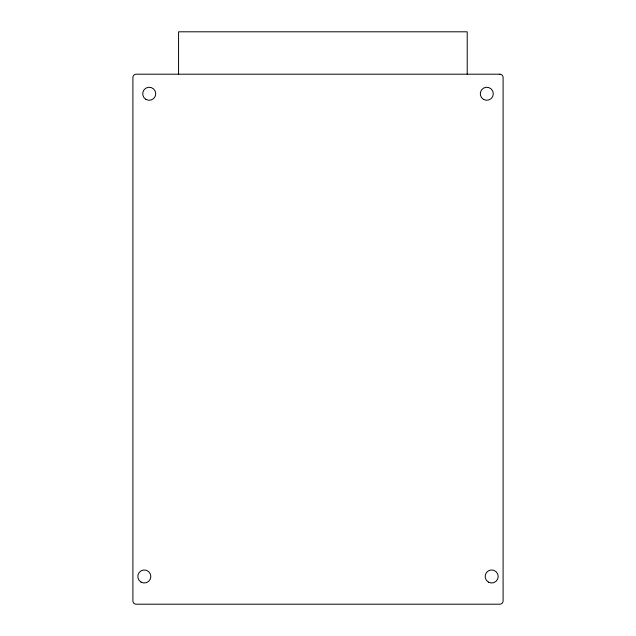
<?xml version="1.0" encoding="UTF-8"?>
<svg xmlns="http://www.w3.org/2000/svg" width="636" height="636" viewBox="0 0 636 636"><rect width="100%" height="100%" fill="white"/><g stroke="black" fill="none" stroke-linecap="round" stroke-linejoin="round"><path stroke-width="0.95" d="M467.214 74.197L467.214 31.8L178.573 31.8L178.573 74.197M499.832 74.197L136.168 74.197A3.26 3.26 0 0 0 132.908 77.465L132.908 600.941A3.26 3.26 0 0 0 136.168 604.2L499.832 604.2A3.26 3.26 0 0 0 503.092 600.941L503.092 77.465A3.26 3.26 0 0 0 499.832 74.197M483.527 99.415A6.527 6.527 0 0 0 493.305 93.77A6.527 6.527 0 0 0 483.527 88.118A6.527 6.527 0 0 0 483.527 99.415M145.954 99.415A6.527 6.527 0 0 0 155.741 93.77A6.527 6.527 0 0 0 145.954 88.118A6.527 6.527 0 0 0 145.954 99.415M141.065 582.123A6.527 6.527 0 0 0 150.843 576.478A6.527 6.527 0 0 0 141.065 570.826A6.527 6.527 0 0 0 141.065 582.123M488.416 582.123A6.527 6.527 0 0 0 498.203 576.478A6.527 6.527 0 0 0 488.416 570.826A6.527 6.527 0 0 0 488.416 582.123"/></g></svg>
